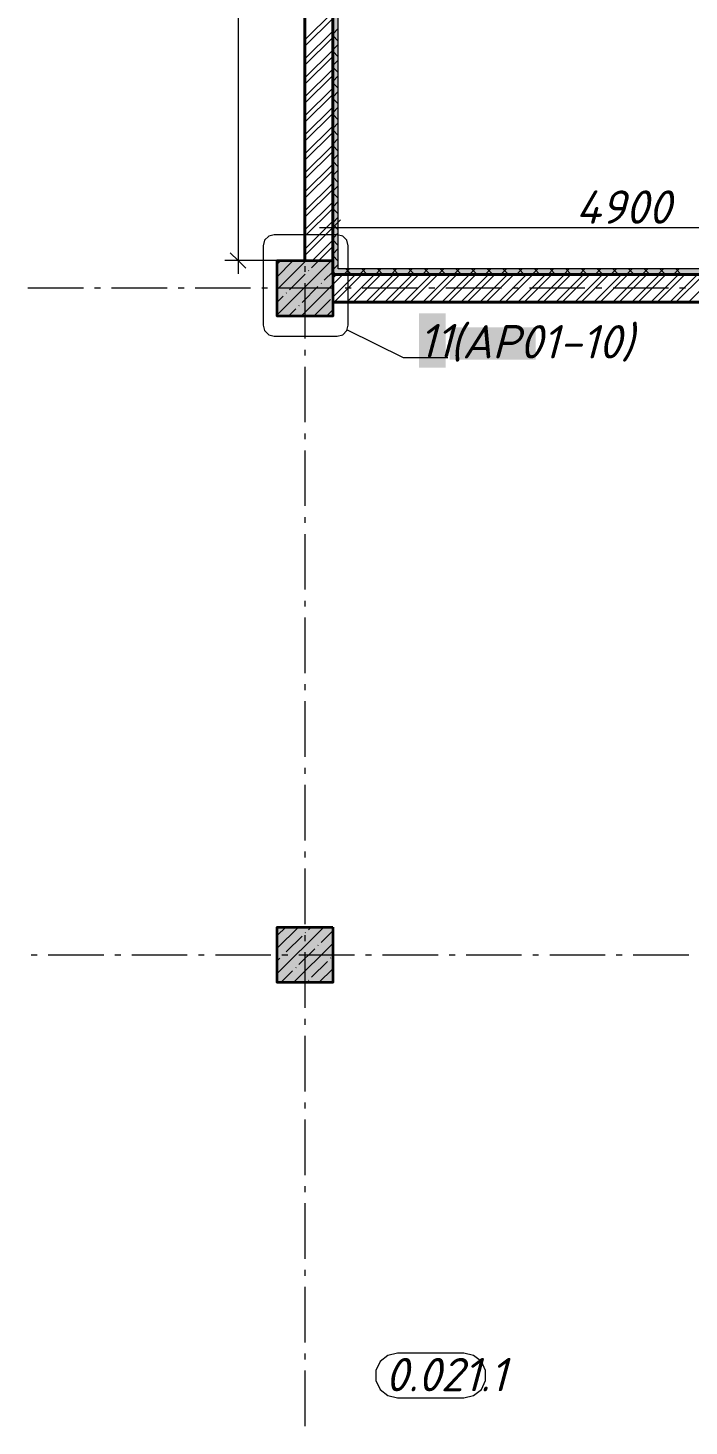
# Model space of a CAD drawing. Header units: millimetres. Extents: x -81576 to 1046824, y -248937 to 691537.
# Drawn here: x 174199 to 180154, y 564180 to 576765 of the extents above; entities that cross this region are included whole.
import ezdxf

# ---------------------------------------------------------------- set-up
doc = ezdxf.new("R2010")
doc.units = ezdxf.units.MM
doc.layers.add('PDF _Геометрия', color=7, linetype='Continuous', true_color=0x1d1d1d)
doc.layers.add('PDF _Сплошная заливка', color=7, linetype='Continuous', true_color=0xffffff)
doc.layers.add('PDF _Текст', color=7, linetype='Continuous')
doc.styles.add('PDF ISOCPEUR Italic', font='isocpeui.ttf')

msp = doc.modelspace()

# ---------------------------------------------------------------- hatches: boundary and pattern name
at = {"layer": 'PDF _Сплошная заливка', "true_color": 0x636466, "transparency": 33554559}
for points in [[(176994.5, 574546.6), (176994.5, 580371.6), (176944.5, 580371.6), (176944.5, 574546.6)], [(176444.5, 574171.6), (176944.5, 574171.6), (176944.5, 574671.6), (176444.5, 574671.6)], [(181794.5, 574546.6), (181794.5, 574596.6), (176994.5, 574596.6), (176994.5, 574546.6)], [(176444.5, 568171.6), (176944.5, 568171.6), (176944.5, 568671.6), (176444.5, 568671.6)]]:
    msp.add_hatch(color=251, dxfattribs=at).paths.add_polyline_path(points)

# ---------------------------------------------------------------- linework, layer by layer
at = {"layer": 'PDF _Геометрия', "color": 7, "lineweight": 40}
msp.add_lwpolyline([(181794.5, 574546.6), (176994.5, 574546.6), (176944.5, 574546.6), (176944.5, 580371.6), (176944.5, 580421.6), (181794.5, 580421.6), (181844.5, 580421.6)], dxfattribs=at)
at = {"layer": 'PDF _Геометрия', "color": 7, "lineweight": 9}
for points in [[(176091.3, 580291.6), (176091.3, 574551.6)], [(176694.5, 576727), (176694.5, 576227)], [(176694.5, 576127), (176694.5, 576074.1)], [(176694.5, 575974.1), (176694.5, 575474.1)], [(176694.5, 575374.1), (176694.5, 575321.1)], [(176694.5, 575221.1), (176694.5, 574721.1)], [(177014.5, 575037.8), (176944.5, 574967.8), (176874.5, 574897.8)], [(176944.5, 574671.6), (176944.5, 574967.8), (176944.5, 575087.8)], [(176824.5, 574967.8), (181964.5, 574967.8)], [(176161.3, 574601.6), (176091.3, 574671.6), (176021.3, 574741.6)], [(176444.5, 574671.6), (176091.3, 574671.6), (175971.3, 574671.6)], [(176694.5, 574621.1), (176694.5, 574568.2)], [(174698.9, 574421.6), (174198.9, 574421.6)], [(174851.9, 574421.6), (174798.9, 574421.6)], [(175451.9, 574421.6), (174951.9, 574421.6)], [(175604.8, 574421.6), (175551.9, 574421.6)], [(176204.8, 574421.6), (175704.8, 574421.6)], [(176357.7, 574421.6), (176304.8, 574421.6)], [(176957.7, 574421.6), (176457.7, 574421.6)], [(176694.5, 574468.2), (176694.5, 573968.2)], [(177110.6, 574421.6), (177057.7, 574421.6)], [(177710.6, 574421.6), (177210.6, 574421.6)], [(177863.5, 574421.6), (177810.6, 574421.6)], [(178463.5, 574421.6), (177963.5, 574421.6)], [(178616.4, 574421.6), (178563.5, 574421.6)], [(179216.4, 574421.6), (178716.4, 574421.6)], [(179369.4, 574421.6), (179316.4, 574421.6)], [(179969.4, 574421.6), (179469.4, 574421.6)], [(180122.3, 574421.6), (180069.4, 574421.6)], [(176694.5, 573868.2), (176694.5, 573815.3)], [(176694.5, 573715.3), (176694.5, 573215.3)], [(176694.5, 573115.3), (176694.5, 573062.4)], [(176694.5, 572962.4), (176694.5, 572462.4)], [(176694.5, 572362.4), (176694.5, 572309.5)], [(176694.5, 572209.5), (176694.5, 571709.5)], [(176694.5, 571609.5), (176694.5, 571556.6)], [(176694.5, 571456.6), (176694.5, 570956.6)], [(176694.5, 570856.6), (176694.5, 570803.6)], [(176694.5, 570703.6), (176694.5, 570203.6)], [(176694.5, 570103.6), (176694.5, 570050.7)], [(176694.5, 569950.7), (176694.5, 569450.7)], [(176694.5, 569350.7), (176694.5, 569297.8)], [(176694.5, 569197.8), (176694.5, 568697.8)], [(176694.5, 568597.8), (176694.5, 568544.9)], [(176694.5, 568444.9), (176694.5, 567944.9)], [(174228.7, 568421.6), (174281.7, 568421.6)], [(174381.7, 568421.6), (174881.7, 568421.6)], [(174981.7, 568421.6), (175034.6, 568421.6)], [(175134.6, 568421.6), (175634.6, 568421.6)], [(175734.6, 568421.6), (175787.5, 568421.6)], [(175887.5, 568421.6), (176387.5, 568421.6)], [(176487.5, 568421.6), (176540.4, 568421.6)], [(176640.4, 568421.6), (177140.4, 568421.6)], [(177240.4, 568421.6), (177293.3, 568421.6)], [(177393.3, 568421.6), (177893.3, 568421.6)], [(177993.3, 568421.6), (178046.2, 568421.6)], [(178146.2, 568421.6), (178646.2, 568421.6)], [(178746.2, 568421.6), (178799.2, 568421.6)], [(178899.2, 568421.6), (179399.2, 568421.6)], [(179499.2, 568421.6), (179552.1, 568421.6)], [(179652.1, 568421.6), (180152.1, 568421.6)], [(176694.5, 567844.9), (176694.5, 567792)], [(176694.5, 567692), (176694.5, 567192)], [(176694.5, 567092), (176694.5, 567039.1)], [(176694.5, 566939.1), (176694.5, 566439.1)], [(176694.5, 566339.1), (176694.5, 566286.1)], [(176694.5, 566186.1), (176694.5, 565686.1)], [(176694.5, 565586.1), (176694.5, 565533.2)], [(176694.5, 565433.2), (176694.5, 564933.2)], [(176694.5, 564833.2), (176694.5, 564780.3)], [(176694.5, 564680.3), (176694.5, 564180.3)]]:
    msp.add_lwpolyline(points, dxfattribs=at)
at = {"layer": 'PDF _Геометрия', "color": 16, "lineweight": 40, "true_color": 0x800000}
for points in [[(176944.5, 580371.6), (176944.5, 574546.6)], [(176694.5, 574671.6), (176694.5, 580171.6)], [(176994.5, 574546.6), (181794.5, 574546.6), (181844.5, 574546.6)], [(181844.5, 574296.6), (176944.5, 574296.6)]]:
    msp.add_lwpolyline(points, dxfattribs=at)
at = {"layer": 'PDF _Геометрия', "color": 7, "lineweight": 13}
msp.add_lwpolyline([(191844.5, 574596.6), (188244.5, 574596.6), (188244.5, 574721.6), (188244.5, 574771.6), (187594.5, 574771.6), (187544.5, 574771.6), (187544.5, 574596.6), (182394.5, 574596.6), (182394.5, 574721.6), (182344.5, 574721.6), (181844.5, 574721.6), (181794.5, 574721.6), (181794.5, 574596.6), (176994.5, 574596.6), (176994.5, 580371.6)], dxfattribs=at)
at = {"layer": 'PDF _Геометрия', "color": 24, "lineweight": 9, "true_color": 0x8e1d1d}
for points in [[(176944.5, 576906.8), (176694.5, 576656.8)], [(176944.5, 576849.7), (176694.5, 576599.7)], [(176944.5, 576735.7), (176694.5, 576485.7)], [(176944.5, 576678.7), (176694.5, 576428.7)], [(176944.5, 576564.6), (176694.5, 576314.6)], [(176944.5, 576507.6), (176694.5, 576257.6)], [(176944.5, 576393.5), (176694.5, 576143.5)], [(176944.5, 576336.5), (176694.5, 576086.5)], [(176944.5, 576222.5), (176694.5, 575972.5)], [(176944.5, 576165.4), (176694.5, 575915.4)], [(176944.5, 576051.4), (176694.5, 575801.4)], [(176944.5, 575994.4), (176694.5, 575744.4)], [(176944.5, 575880.3), (176694.5, 575630.3)], [(176944.5, 575823.3), (176694.5, 575573.3)], [(176944.5, 575709.2), (176694.5, 575459.2)], [(176944.5, 575652.2), (176694.5, 575402.2)], [(176944.5, 575538.2), (176694.5, 575288.2)], [(176944.5, 575481.1), (176694.5, 575231.1)], [(176944.5, 575367.1), (176694.5, 575117.1)], [(176944.5, 575310.1), (176694.5, 575060.1)], [(176944.5, 575196), (176694.5, 574946)], [(176944.5, 575139), (176694.5, 574889)], [(176944.5, 575024.9), (176694.5, 574774.9)], [(176944.5, 574967.9), (176694.5, 574717.9)], [(176944.5, 574853.9), (176762.2, 574671.6)], [(176944.5, 574796.8), (176819.2, 574671.6)], [(176944.5, 574682.8), (176933.3, 574671.6)], [(176979.4, 574546.6), (176944.5, 574511.7)], [(177150.4, 574546.6), (176944.5, 574340.6)], [(177036.4, 574546.6), (176944.5, 574454.7)], [(177207.5, 574546.6), (176957.5, 574296.6)], [(177321.5, 574546.6), (177071.5, 574296.6)], [(177378.5, 574546.6), (177128.5, 574296.6)], [(177492.6, 574546.6), (177242.6, 574296.6)], [(177549.6, 574546.6), (177299.6, 574296.6)], [(177663.7, 574546.6), (177413.7, 574296.6)], [(177720.7, 574546.6), (177470.7, 574296.6)], [(177834.7, 574546.6), (177584.7, 574296.6)], [(177891.8, 574546.6), (177641.8, 574296.6)], [(178005.8, 574546.6), (177755.8, 574296.6)], [(178062.8, 574546.6), (177812.8, 574296.6)], [(178176.9, 574546.6), (177926.9, 574296.6)], [(178233.9, 574546.6), (177983.9, 574296.6)], [(178347.9, 574546.6), (178097.9, 574296.6)], [(178405, 574546.6), (178155, 574296.6)], [(178519, 574546.6), (178269, 574296.6)], [(178576, 574546.6), (178326, 574296.6)], [(178690.1, 574546.6), (178440.1, 574296.6)], [(178747.1, 574546.6), (178497.1, 574296.6)], [(178861.2, 574546.6), (178611.2, 574296.6)], [(178918.2, 574546.6), (178668.2, 574296.6)], [(179032.2, 574546.6), (178782.2, 574296.6)], [(179089.3, 574546.6), (178839.3, 574296.6)], [(179203.3, 574546.6), (178953.3, 574296.6)], [(179260.3, 574546.6), (179010.3, 574296.6)], [(179374.4, 574546.6), (179124.4, 574296.6)], [(179431.4, 574546.6), (179181.4, 574296.6)], [(179545.5, 574546.6), (179295.5, 574296.6)], [(179602.5, 574546.6), (179352.5, 574296.6)], [(179716.5, 574546.6), (179466.5, 574296.6)], [(179773.6, 574546.6), (179523.6, 574296.6)], [(179887.6, 574546.6), (179637.6, 574296.6)], [(179944.6, 574546.6), (179694.6, 574296.6)], [(180058.7, 574546.6), (179808.7, 574296.6)], [(180115.7, 574546.6), (179865.7, 574296.6)], [(180229.8, 574546.6), (179979.8, 574296.6)], [(180286.8, 574546.6), (180036.8, 574296.6)], [(180400.8, 574546.6), (180150.8, 574296.6)]]:
    msp.add_lwpolyline(points, dxfattribs=at)
at = {"layer": 'PDF _Геометрия', "lineweight": 9}
for points in [[(176994.5, 576758.2), (176944.5, 576708.2)], [(176944.5, 576696), (176994.5, 576646)], [(176994.5, 576616.8), (176944.5, 576566.8)], [(176944.5, 576554.6), (176994.5, 576504.6)], [(176994.5, 576475.4), (176944.5, 576425.4)], [(176944.5, 576413.1), (176994.5, 576363.1)], [(176994.5, 576334), (176944.5, 576284)], [(176944.5, 576271.7), (176994.5, 576221.7)], [(176994.5, 576192.5), (176944.5, 576142.5)], [(176944.5, 576130.3), (176994.5, 576080.3)], [(176994.5, 576051.1), (176944.5, 576001.1)], [(176944.5, 575988.9), (176994.5, 575938.9)], [(176994.5, 575909.7), (176944.5, 575859.7)], [(176944.5, 575847.5), (176994.5, 575797.5)], [(176994.5, 575768.3), (176944.5, 575718.3)], [(176944.5, 575706), (176994.5, 575656)], [(176994.5, 575626.9), (176944.5, 575576.9)], [(176944.5, 575564.6), (176994.5, 575514.6)], [(176994.5, 575485.4), (176944.5, 575435.4)], [(176944.5, 575423.2), (176994.5, 575373.2)], [(176994.5, 575344), (176944.5, 575294)], [(176944.5, 575281.8), (176994.5, 575231.8)], [(176994.5, 575202.6), (176944.5, 575152.6)], [(176944.5, 575140.3), (176994.5, 575090.3)], [(176994.5, 575061.2), (176944.5, 575011.2)], [(176944.5, 574998.9), (176994.5, 574948.9)], [(176994.5, 574919.8), (176944.5, 574869.7)], [(176944.5, 574857.5), (176994.5, 574807.5)], [(176994.5, 574778.3), (176944.5, 574728.3)], [(176477.1, 574671.6), (176444.5, 574639)], [(176705.2, 574671.6), (176444.5, 574410.9)], [(176933.3, 574671.6), (176444.5, 574182.8)], [(176583.5, 574664), (176444.5, 574524.9)], [(176819.2, 574671.6), (176754.6, 574606.9)], [(176944.5, 574716.1), (176994.5, 574666.1)], [(176994.5, 574636.9), (176944.5, 574586.9)], [(177095.6, 574596.6), (177045.6, 574546.6)], [(177064, 574596.6), (177114, 574546.6)], [(177237, 574596.6), (177187, 574546.6)], [(177205.5, 574596.6), (177255.5, 574546.6)], [(177378.4, 574596.6), (177328.4, 574546.6)], [(177346.9, 574596.6), (177396.9, 574546.6)], [(177519.9, 574596.6), (177469.9, 574546.6)], [(177488.3, 574596.6), (177538.3, 574546.6)], [(177661.3, 574596.6), (177611.3, 574546.6)], [(177629.7, 574596.6), (177679.7, 574546.6)], [(177802.7, 574596.6), (177752.7, 574546.6)], [(177771.1, 574596.6), (177821.1, 574546.6)], [(177944.1, 574596.6), (177894.1, 574546.6)], [(177912.6, 574596.6), (177962.6, 574546.6)], [(178085.5, 574596.6), (178035.5, 574546.6)], [(178054, 574596.6), (178104, 574546.6)], [(178227, 574596.6), (178177, 574546.6)], [(178195.4, 574596.6), (178245.4, 574546.6)], [(178368.4, 574596.6), (178318.4, 574546.6)], [(178336.8, 574596.6), (178386.8, 574546.6)], [(178509.8, 574596.6), (178459.8, 574546.6)], [(178478.2, 574596.6), (178528.2, 574546.6)], [(178651.2, 574596.6), (178601.2, 574546.6)], [(178619.7, 574596.6), (178669.7, 574546.6)], [(178792.6, 574596.6), (178742.6, 574546.6)], [(178761.1, 574596.6), (178811.1, 574546.6)], [(178934.1, 574596.6), (178884.1, 574546.6)], [(178902.5, 574596.6), (178952.5, 574546.6)], [(179075.5, 574596.6), (179025.5, 574546.6)], [(179043.9, 574596.6), (179093.9, 574546.6)], [(179216.9, 574596.6), (179166.9, 574546.6)], [(179185.4, 574596.6), (179235.4, 574546.6)], [(179358.3, 574596.6), (179308.3, 574546.6)], [(179326.8, 574596.6), (179376.8, 574546.6)], [(179499.8, 574596.6), (179449.8, 574546.6)], [(179468.2, 574596.6), (179518.2, 574546.6)], [(179641.2, 574596.6), (179591.2, 574546.6)], [(179609.6, 574596.6), (179659.6, 574546.6)], [(179782.6, 574596.6), (179732.6, 574546.6)], [(179751, 574596.6), (179801, 574546.6)], [(179924, 574596.6), (179874, 574546.6)], [(179892.5, 574596.6), (179942.5, 574546.6)], [(180065.4, 574596.6), (180015.4, 574546.6)], [(180033.9, 574596.6), (180083.9, 574546.6)], [(176697.6, 574549.9), (176555, 574407.4)], [(176728.5, 574580.8), (176726.1, 574578.4)], [(176944.5, 574568.7), (176868.7, 574492.9)], [(176944.5, 574574.7), (176972.6, 574546.6)], [(176498, 574350.3), (176444.5, 574296.8)], [(176528.9, 574381.2), (176526.5, 574378.8)], [(176944.5, 574454.7), (176661.4, 574171.6)], [(176811.6, 574435.9), (176669.1, 574293.3)], [(176842.5, 574466.8), (176840.1, 574464.4)], [(176612.1, 574236.3), (176547.3, 574171.6)], [(176642.9, 574267.2), (176640.6, 574264.8)], [(176925.7, 574321.8), (176783.1, 574179.3)], [(176944.5, 574226.6), (176889.5, 574171.6)], [(176635.7, 568671.6), (176444.5, 568480.3)], [(176863.8, 568671.6), (176444.5, 568252.2)], [(176521.7, 568671.6), (176444.5, 568594.4)], [(176669.1, 568590.8), (176526.5, 568448.3)], [(176700, 568621.7), (176697.6, 568619.4)], [(176749.8, 568671.6), (176726.1, 568647.9)], [(176944.5, 568638.2), (176840.1, 568533.8)], [(176944.5, 568524.1), (176591.9, 568171.6)], [(176783.1, 568476.8), (176640.6, 568334.2)], [(176814, 568507.7), (176811.6, 568505.3)], [(176469.5, 568391.3), (176444.5, 568366.3)], [(176500.4, 568422.1), (176498, 568419.8)], [(176614.4, 568308.1), (176612.1, 568305.7)], [(176897.2, 568362.7), (176754.6, 568220.2)], [(176928.1, 568393.6), (176925.7, 568391.3)], [(176583.5, 568277.2), (176477.9, 568171.6)], [(176728.5, 568194), (176726.1, 568191.7)], [(176944.5, 568296), (176820, 568171.6)], [(176944.5, 568182), (176934.1, 568171.6)]]:
    msp.add_lwpolyline(points, dxfattribs=at)
at = {"layer": 'PDF _Геометрия', "color": 7, "lineweight": 9}
for points in [[(177084.3, 574803.2), (177070.9, 574853.2), (177034.3, 574889.8), (176984.3, 574903.2), (176417.6, 574903.2), (176367.6, 574889.8), (176331, 574853.2), (176317.6, 574803.2), (176317.6, 574090.1), (176331, 574040.1), (176367.6, 574003.5), (176417.6, 573990.1), (176984.3, 573990.1), (177034.3, 574003.5), (177070.9, 574040.1), (177084.3, 574090.1)], [(178126.9, 564835.3), (177526.9, 564835.3), (177440.2, 564815.5), (177370.6, 564760), (177332, 564679.8), (177332, 564590.8), (177370.6, 564510.6), (177440.2, 564455.1), (177526.9, 564435.3), (178126.9, 564435.3), (178213.7, 564455.1), (178283.3, 564510.6), (178321.9, 564590.8), (178321.9, 564679.8), (178283.3, 564760), (178213.7, 564815.5)]]:
    msp.add_lwpolyline(points, close=True, dxfattribs=at)
at = {"layer": 'PDF _Геометрия', "color": 7, "lineweight": 35}
for points in [[(176944.5, 574671.6), (176944.5, 574171.6), (176444.5, 574171.6), (176444.5, 574671.6)], [(176944.5, 568671.6), (176944.5, 568171.6), (176444.5, 568171.6), (176444.5, 568671.6)]]:
    msp.add_lwpolyline(points, close=True, dxfattribs=at)
at = {"layer": 'PDF _Геометрия', "color": 174, "lineweight": 9, "true_color": 0x0000a0}
msp.add_lwpolyline([(177074.1, 574046), (177579.3, 573798.1), (177980.8, 573798.1)], dxfattribs=at)
at = {"layer": 'PDF _Сплошная заливка', "lineweight": 9, "transparency": 33554559}
for points in [[(177722.9, 574196.1), (177961, 574196.1), (177722.9, 573706.6), (177961, 573706.6)], [(177998.7, 574068.8), (178052.3, 574068.8), (177998.7, 573777.8), (178052.3, 573777.8)], [(178052.3, 574068.8), (178290.4, 574068.8), (178052.3, 573777.8), (178290.4, 573777.8)], [(178290.4, 574068.8), (178772.6, 574068.8), (178290.4, 573777.8), (178772.6, 573777.8)]]:
    msp.add_solid(points, dxfattribs=at)

# ---------------------------------------------------------------- texts
at = {"layer": 'PDF _Текст', "char_height": 300, "attachment_point": 4, "style": 'PDF ISOCPEUR Italic'}
for s, insert in [('4900', (179134, 575152.5)), ('11', (177722.9, 573950)), ('(АР01-10)', (177998.7, 573925.2)), ('0.021.1', (177417.8, 564643.2))]:
    msp.add_mtext(s, dxfattribs=dict(at, insert=insert))

doc.saveas('drawing.dxf')
